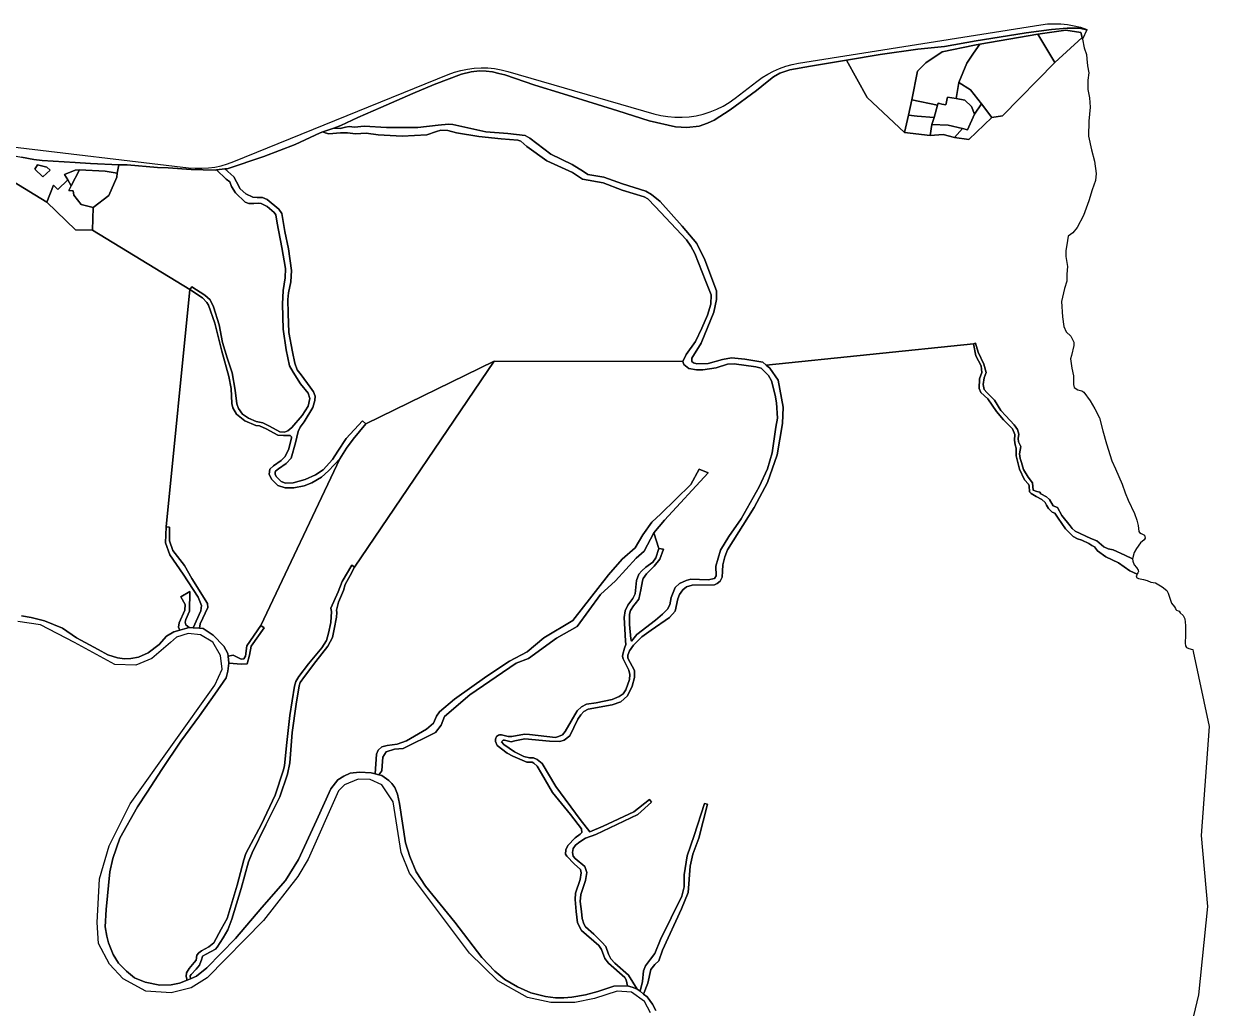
# Model space of a CAD drawing. Header units: inches. Extents: x 469449 to 472390, y 1000542 to 1004361.
# Drawn here: x 470264 to 471821, y 1003067 to 1004361 of the extents above; entities that cross this region are included whole.
import ezdxf

# ---------------------------------------------------------------- set-up
doc = ezdxf.new("R2010")
doc.units = ezdxf.units.IN
doc.header["$MEASUREMENT"] = 0
doc.layers.add('Gulele_10_07_New_Parcel', color=7, linetype='Continuous')

msp = doc.modelspace()

# ---------------------------------------------------------------- linework, layer by layer
at = {"layer": 'Gulele_10_07_New_Parcel'}
for points in [[(470238, 1004200.7), (470480.5, 1004172), (470489.1, 1004171.3), (470497.7, 1004171.2), (470506.4, 1004171.7), (470514.9, 1004172.9), (470523.4, 1004174.6), (470531.7, 1004177), (470539.8, 1004180), (470821.3, 1004294.4), (470829.7, 1004297.5), (470838.3, 1004299.9), (470847, 1004301.7), (470855.8, 1004302.8), (470864.7, 1004303.2), (470873.6, 1004303.1), (470882.5, 1004302.2), (470891.3, 1004300.7), (470899.9, 1004298.5), (471091.5, 1004243), (471100.7, 1004240.7), (471110, 1004239.2), (471119.3, 1004238.3), (471128.7, 1004238.3), (471138.1, 1004238.9), (471147.4, 1004240.3), (471156.6, 1004242.5), (471165.6, 1004245.3), (471174.3, 1004248.8), (471182.7, 1004253.1), (471190.8, 1004257.9), (471198.5, 1004263.4), (471227, 1004285.5), (471234, 1004290.5), (471241.3, 1004295), (471249, 1004299), (471256.9, 1004302.4), (471265, 1004305.3), (471273.3, 1004307.5), (471281.7, 1004309.2), (471600.1, 1004359.8), (471608.9, 1004360.9), (471617.6, 1004361.3), (471626.4, 1004361.1), (471635.2, 1004360.2), (471643.8, 1004358.7), (471652.4, 1004356.6), (471660.6, 1004353.8), (471660.4, 1004353.2), (471650.5, 1004355.6), (471634.9, 1004355.5), (471614.1, 1004353.7), (471580.7, 1004349.3), (471545.4, 1004343.6), (471515.3, 1004338.6), (471473.5, 1004331.2), (471438.6, 1004327.8), (471388.9, 1004320.9), (471344.6, 1004313.5), (471297.3, 1004305.4), (471270.4, 1004300.6), (471257.1, 1004296.2), (471249.1, 1004291.5), (471240.4, 1004284.7), (471226.6, 1004273.4), (471191.9, 1004248.1), (471171, 1004234.3), (471162, 1004230.6), (471151.1, 1004226.7), (471134.9, 1004225), (471120.3, 1004225.8), (471085.7, 1004233.8), (471044.4, 1004246.8), (471017.8, 1004254.9), (470972.6, 1004269.3), (470935.2, 1004280.6), (470895.8, 1004294), (470888.2, 1004295.9), (470879.7, 1004298.2), (470871.3, 1004299), (470862.5, 1004299.2), (470851.7, 1004297.9), (470838.9, 1004294.8), (470803.1, 1004281.4), (470775, 1004269.6), (470733.1, 1004251.2), (470702.8, 1004238.2), (470680.6, 1004227.3), (470671.1, 1004224.1), (470656.8, 1004219.2), (470653.3, 1004218), (470620.5, 1004202.6), (470579.1, 1004186.6), (470530.9, 1004170.7), (470528, 1004170.4), (470516.9, 1004169.2), (470515.3, 1004169), (470483.6, 1004169.6), (470453.4, 1004172), (470439.6, 1004172.4), (470399.5, 1004175.6), (470388.8, 1004176), (470351.5, 1004177.4), (470331.2, 1004178.8), (470288, 1004181.5), (470277.1, 1004182.8), (470260.7, 1004185.9)], [(470278.3, 1004170.3), (470289.1, 1004160.1), (470298.7, 1004168.7), (470294.1, 1004172.8), (470281.9, 1004175.9), (470278.3, 1004170.3)], [(470249.2, 1004154.4), (470294, 1004126.8), (470331.8, 1004090.5), (470354, 1004090.1), (470481.9, 1004011.9), (470450.9, 1003700.1), (470450, 1003679), (470455.8, 1003663.1), (470473.4, 1003637.9), (470493.1, 1003607.4), (470497.5, 1003596.7), (470496.5, 1003589.7), (470486.5, 1003567.3), (470481, 1003567.7), (470476.9, 1003571.3), (470475.7, 1003574.5), (470476.6, 1003578), (470481.4, 1003589.1), (470482, 1003615.2), (470470.2, 1003608.2), (470475.7, 1003597.8), (470475.6, 1003590.6), (470468.2, 1003573.6), (470467.3, 1003568.3), (470468.7, 1003564.1), (470460.8, 1003561.8), (470451.4, 1003556.2), (470441.6, 1003545.5), (470427.4, 1003534.5), (470414.4, 1003528.9), (470404.7, 1003526.8), (470396.3, 1003526.6), (470387.2, 1003527.7), (470374.1, 1003531.8), (470361.7, 1003538.9), (470333, 1003554.2), (470314.7, 1003566.6), (470291.1, 1003576.3), (470273.7, 1003580.9), (470260.7, 1003582.8)], [(471094.2, 1003064.2), (471089.9, 1003072.6), (471083.1, 1003082.2), (471078.3, 1003085.8), (471084, 1003100.4), (471087.7, 1003118), (471093.2, 1003124.6), (471098.4, 1003129.4), (471102.9, 1003143.8), (471128.1, 1003197.9), (471136.9, 1003219.5), (471139.6, 1003253.9), (471142.8, 1003269.9), (471150.6, 1003290.6), (471162.2, 1003335.3), (471158.4, 1003336.4), (471144.8, 1003294.4), (471135.4, 1003267.4), (471131.7, 1003242.4), (471131.7, 1003227), (471128.6, 1003214.6), (471100.3, 1003157.5), (471092.8, 1003139), (471087.3, 1003131.8), (471080.6, 1003123.1), (471078, 1003116.4), (471076.9, 1003102.3), (471073.5, 1003089.6), (471069.8, 1003092.4), (471058.5, 1003110.7), (471040.4, 1003126.5), (471035.3, 1003132.3), (471032.1, 1003138.4), (471028.4, 1003148.2), (471023.3, 1003154.1), (471012.9, 1003164.4), (471002, 1003174.3), (470999.8, 1003178.3), (470997.6, 1003185.1), (470996.5, 1003194.5), (470994.8, 1003207.5), (470995.8, 1003216.9), (471001.9, 1003235.2), (471003.5, 1003245.6), (471000.8, 1003253.5), (470988.3, 1003264.2), (470985.7, 1003267.2), (470984.7, 1003272.1), (470985.6, 1003277.4), (470988.9, 1003281.6), (470994.6, 1003285.9), (471002, 1003290.8), (471015.5, 1003295.5), (471070.6, 1003321.8), (471088.8, 1003338.2), (471085.9, 1003341.4), (471065.5, 1003325.2), (471024.9, 1003306.5), (471007.5, 1003299.3), (470994.9, 1003315.5), (470962.8, 1003358.6), (470944.8, 1003388.9), (470938.3, 1003394.4), (470933.5, 1003396.4), (470928.2, 1003396.4), (470921, 1003398.3), (470908.4, 1003404.1), (470894.4, 1003413.7), (470891.5, 1003417.5), (470893.6, 1003419.4), (470895.5, 1003419.4), (470898.9, 1003418.6), (470904.4, 1003417.4), (470909, 1003418.8), (470922.3, 1003421.3), (470954.4, 1003418.5), (470968, 1003417.9), (470973.8, 1003419.5), (470981.2, 1003425.3), (470991.8, 1003447.1), (470995.6, 1003453), (470999.9, 1003457.3), (471005.3, 1003460.5), (471037.1, 1003466.2), (471048.2, 1003469.9), (471057, 1003477.7), (471063.3, 1003490.4), (471066.3, 1003501.8), (471066.3, 1003511.1), (471057.6, 1003527.4), (471057.4, 1003531.2), (471059.8, 1003537), (471064.8, 1003544.6), (471075.9, 1003555.4), (471088.2, 1003564.1), (471112.2, 1003580.8), (471119.6, 1003589.3), (471123.1, 1003605.2), (471125.6, 1003610.9), (471129.7, 1003617), (471134.4, 1003621.2), (471142.1, 1003623.5), (471171.2, 1003623.9), (471175, 1003625.6), (471179, 1003628.5), (471181.5, 1003633.7), (471181.8, 1003641.9), (471182.5, 1003650.2), (471185.1, 1003660.6), (471188.4, 1003669.6), (471223.7, 1003725.6), (471240.8, 1003758.3), (471253.6, 1003794.7), (471260.8, 1003835.6), (471261.7, 1003857.3), (471254.9, 1003892.7), (471244.2, 1003908.4), (471239.4, 1003912.4), (471511.5, 1003940.5), (471514.7, 1003924.9), (471521.8, 1003911.7), (471522.4, 1003903), (471519.5, 1003894.7), (471519, 1003881.6), (471521.2, 1003876.7), (471530.5, 1003868.2), (471542.1, 1003851.8), (471550.9, 1003840.5), (471562.9, 1003829), (471565.9, 1003821.3), (471565.5, 1003813.7), (471566.3, 1003807.8), (471567.8, 1003803.5), (471567.8, 1003793.2), (471572.2, 1003775.7), (471578.7, 1003761.6), (471583.9, 1003756), (471585, 1003753.8), (471585.4, 1003746.1), (471587.3, 1003743.8), (471594.1, 1003739.7), (471601.5, 1003735.9), (471606, 1003732), (471607.7, 1003728.6), (471610.1, 1003724.2), (471615.2, 1003719.3), (471618.6, 1003717.8), (471622.7, 1003711.3), (471632.7, 1003697.4), (471642.4, 1003687.5), (471648.5, 1003684.3), (471654.2, 1003682.5), (471663.4, 1003677.9), (471667, 1003675.5), (471670.5, 1003673.6), (471674.6, 1003668.3), (471685.7, 1003660.4), (471702.2, 1003652.7), (471717.2, 1003642.1), (471726.5, 1003637.7), (471726.2, 1003637.1), (471725.6, 1003635.6), (471725.7, 1003634.1), (471726, 1003633.4), (471726.6, 1003632.8), (471728.4, 1003632.3), (471730.5, 1003631.8), (471734.9, 1003630.7), (471740, 1003629.6), (471744.6, 1003627.2), (471747.9, 1003626.8), (471751, 1003626.3), (471759.4, 1003621.1), (471765.9, 1003616.4), (471767.6, 1003612.6), (471771.6, 1003599.8), (471775.6, 1003594.7), (471776.9, 1003592.8), (471777.7, 1003591.4), (471778.3, 1003590.5), (471780.4, 1003589.7), (471781.7, 1003589.1), (471783.3, 1003586.8), (471787.1, 1003583.5), (471789.3, 1003579.1), (471790.2, 1003570.3), (471790, 1003557.4), (471789.8, 1003547.3), (471790, 1003543.6), (471791.6, 1003541.6), (471794.4, 1003539.9), (471799.2, 1003538.6), (471799.8, 1003538.6), (471800.3, 1003536), (471821.5, 1003437.5), (471810.6, 1003294.2), (471819.2, 1003200.9), (471807.2, 1003084.9), (471787.1, 1003000.3)], [(471087.1, 1003061), (471079.3, 1003076.3), (471062.2, 1003088.2), (471043.7, 1003089.6), (471013.9, 1003080.1), (470987.9, 1003074.6), (470956.4, 1003074.6), (470925.5, 1003081.2), (470886.6, 1003103.3), (470849.3, 1003139.8), (470770.8, 1003244.6), (470759.6, 1003272.1), (470749.3, 1003338.4), (470734.5, 1003361), (470718.9, 1003367.9), (470703, 1003368.5), (470685.4, 1003360.7), (470677.3, 1003353.2), (470637.6, 1003263.4), (470624, 1003240.3), (470578.9, 1003182.7), (470504.9, 1003107.3), (470483.9, 1003094.1), (470457.3, 1003087.4), (470424.4, 1003089.8), (470394.3, 1003105.7), (470376.7, 1003125), (470362.2, 1003152.2), (470360.2, 1003180), (470363.2, 1003237.4), (470376, 1003280.7), (470403.7, 1003336), (470514.9, 1003491.7), (470524.4, 1003512.8), (470522.4, 1003530.7), (470512.3, 1003548.6), (470496.1, 1003558.2), (470480, 1003560), (470464.7, 1003554.8), (470456.6, 1003547.9), (470432, 1003527.1), (470410.9, 1003518.1), (470383.5, 1003519), (470330.6, 1003547.9), (470285.9, 1003571.2), (470255.9, 1003575.5)], [(470260.7, 1003582.8), (470273.7, 1003580.9), (470291.1, 1003576.3), (470314.7, 1003566.6), (470333, 1003554.2), (470361.7, 1003538.9), (470374.1, 1003531.8), (470387.2, 1003527.7), (470396.3, 1003526.6), (470404.7, 1003526.8), (470414.4, 1003528.9), (470427.4, 1003534.5), (470441.6, 1003545.5), (470451.4, 1003556.2), (470460.8, 1003561.8), (470468.7, 1003564.1), (470481, 1003567.7), (470486.5, 1003567.3), (470494.9, 1003566.6), (470499.7, 1003566.3), (470512.8, 1003557.6), (470526.6, 1003543.3), (470531.9, 1003533.3), (470532.3, 1003530), (470533.1, 1003521), (470531.8, 1003510.5), (470529.6, 1003501.4), (470515.1, 1003480.1), (470494.9, 1003451.4), (470470.1, 1003418.2), (470445.3, 1003381), (470425.9, 1003351.4), (470413.3, 1003332.1), (470390, 1003290.6), (470381, 1003264.1), (470376.8, 1003246.5), (470372.2, 1003197), (470370.8, 1003174.4), (470373.1, 1003162.1), (470375, 1003153.3), (470381.1, 1003138), (470388.5, 1003126.5), (470398.9, 1003116), (470409.2, 1003107), (470423.2, 1003101.5), (470442.8, 1003097.7), (470457.3, 1003097.9), (470468.3, 1003100.3), (470478.4, 1003104.3), (470483.1, 1003106.1), (470490.8, 1003109.2), (470504.5, 1003120.5), (470541.9, 1003159.1), (470576.6, 1003199.5), (470607.9, 1003235.3), (470624.9, 1003262.6), (470648.6, 1003313.9), (470667.2, 1003355.5), (470676.4, 1003367.4), (470684.3, 1003372.4), (470692.8, 1003376.3), (470705, 1003377.4), (470720.2, 1003376.8), (470725.5, 1003375.4), (470730.2, 1003374.2), (470734.5, 1003373.2), (470743.5, 1003366.4), (470747.5, 1003362.8), (470751.2, 1003357.5), (470754.8, 1003348.8), (470757.5, 1003336.4), (470765.6, 1003284.7), (470771.1, 1003266.5), (470779.5, 1003246.6), (470791.5, 1003227.8), (470830, 1003180.3), (470865.9, 1003134), (470882.9, 1003116.1), (470896, 1003105), (470912.4, 1003095.3), (470930.2, 1003087.4), (470949.5, 1003082.6), (470962.3, 1003081.1), (470973.4, 1003080.8), (470984.1, 1003081.9), (471001.7, 1003084.7), (471018.2, 1003089.3), (471039.3, 1003096.4), (471057.1, 1003096.7), (471064.4, 1003094.7), (471069.8, 1003092.4), (471073.5, 1003089.6), (471078.3, 1003085.8), (471083.1, 1003082.2), (471089.9, 1003072.6), (471094.2, 1003064.2)]]:
    msp.add_lwpolyline(points, dxfattribs=at)
for points in [[(471660.4, 1004353.2), (471655, 1004341), (471654.5, 1004343), (471652.9, 1004349.9), (471633.2, 1004352.8), (471596.4, 1004347.6), (471520.1, 1004334.2), (471512.9, 1004332.9), (471470.3, 1004324.3), (471449.2, 1004309.8), (471438.3, 1004299), (471430.8, 1004261.1), (471426.1, 1004241), (471420.8, 1004218.3), (471371.8, 1004264.1), (471344.6, 1004313.5), (471388.9, 1004320.9), (471438.6, 1004327.8), (471473.5, 1004331.2), (471515.3, 1004338.6), (471545.4, 1004343.6), (471580.7, 1004349.3), (471614.1, 1004353.7), (471634.9, 1004355.5), (471650.5, 1004355.6)], [(471618.5, 1004310.5), (471549.7, 1004240.2), (471535.7, 1004238.1), (471522, 1004256.1), (471507.6, 1004274.5), (471492.5, 1004284.2), (471503.1, 1004309.6), (471511.5, 1004322.7), (471520.1, 1004334.2), (471596.4, 1004347.6)], [(471654.5, 1004343), (471618.5, 1004310.5), (471596.4, 1004347.6), (471633.2, 1004352.8), (471652.9, 1004349.9)], [(471655, 1004341), (471657.1, 1004329.5), (471660.3, 1004320.9), (471660.6, 1004315.1), (471661.3, 1004305.7), (471663.1, 1004296.8), (471661.9, 1004287.2), (471661.8, 1004275), (471663.9, 1004263.8), (471664.8, 1004251.8), (471663.3, 1004233), (471662.8, 1004213.3), (471666.5, 1004195.6), (471670.8, 1004180.8), (471672.7, 1004164.5), (471671.8, 1004155.3), (471667.4, 1004143.1), (471663.1, 1004128.3), (471656.2, 1004109.4), (471647.9, 1004093.5), (471642.2, 1004086.5), (471636.2, 1004082), (471635.1, 1004076.3), (471632.9, 1004062.7), (471633.2, 1004055.1), (471635.1, 1004042.1), (471634.3, 1004031.9), (471634.2, 1004023), (471631.2, 1004013.2), (471627.4, 1003996.3), (471628.6, 1003976.2), (471630.2, 1003963.3), (471633.4, 1003956.1), (471639.4, 1003950.5), (471643.3, 1003942.7), (471643.7, 1003938.2), (471640.4, 1003925.3), (471639.2, 1003920.6), (471640.9, 1003908.6), (471642.9, 1003898.3), (471643, 1003887.1), (471644, 1003883.2), (471648.9, 1003880.2), (471654, 1003878.7), (471656.6, 1003876.9), (471664.8, 1003865.5), (471671.2, 1003855.3), (471677.1, 1003843.2), (471681.4, 1003826.2), (471686.2, 1003809.1), (471693.5, 1003786.6), (471698.4, 1003776.2), (471706.9, 1003756), (471711, 1003744.5), (471714.7, 1003734.9), (471723, 1003717.7), (471726.4, 1003708.9), (471728, 1003701.6), (471729, 1003694), (471729.9, 1003692.7), (471732.1, 1003691.3), (471736.3, 1003689.1), (471737.1, 1003685), (471735.8, 1003683), (471731, 1003678.9), (471725.8, 1003671.7), (471722.7, 1003666.1), (471720.5, 1003658.1), (471710.5, 1003662.8), (471695, 1003669.6), (471688.7, 1003671.2), (471682.7, 1003673.9), (471673.6, 1003681.5), (471665.8, 1003684.6), (471645.2, 1003694.5), (471641.5, 1003697.6), (471638.8, 1003701.4), (471627.6, 1003714.7), (471621.9, 1003725.2), (471616.3, 1003727.6), (471611.7, 1003735.9), (471607.7, 1003739.5), (471600.2, 1003743.5), (471598.9, 1003745.4), (471594.7, 1003746.3), (471589.9, 1003748.4), (471589.2, 1003758), (471583.3, 1003765.4), (471577.3, 1003775.3), (471574.9, 1003784.5), (471573, 1003789.9), (471572.1, 1003795.9), (471573.8, 1003805.8), (471571, 1003811.8), (471570.4, 1003816), (471571.1, 1003821.8), (471569.5, 1003827.8), (471565.2, 1003834), (471554.1, 1003845.7), (471547.6, 1003852.9), (471539.4, 1003866.4), (471529.4, 1003876.6), (471525.5, 1003880.5), (471524.2, 1003887), (471525.8, 1003896), (471528.4, 1003902.9), (471525.2, 1003913.6), (471517.7, 1003929.6), (471514.2, 1003941.5), (471511.5, 1003940.5), (471239.4, 1003912.4), (471234.7, 1003916.4), (471211.2, 1003920.3), (471193.7, 1003922.1), (471181.9, 1003920.1), (471163.2, 1003914.6), (471148.3, 1003914.3), (471143.7, 1003915.4), (471141.5, 1003917.3), (471141.6, 1003921.5), (471153.8, 1003941.2), (471170.7, 1003982.3), (471173.8, 1003998.7), (471173.9, 1004010.1), (471158.5, 1004050.9), (471148, 1004072.4), (471128.7, 1004095.3), (471099.9, 1004127.4), (471088.6, 1004137), (471081.1, 1004141.1), (471050.4, 1004150.9), (471026, 1004159.8), (471004.9, 1004163.3), (470999.4, 1004167.2), (470984.5, 1004176.1), (470956.3, 1004189.6), (470928.9, 1004210.7), (470922.8, 1004214.5), (470899.8, 1004217), (470871, 1004219.1), (470827.6, 1004228.7), (470821.8, 1004229.3), (470808.1, 1004227.8), (470781.6, 1004225), (470740.3, 1004224.9), (470711.2, 1004226.8), (470698.6, 1004225.4), (470691.2, 1004226), (470686.7, 1004225.5), (470679.5, 1004223.7), (470671.1, 1004224.1), (470680.6, 1004227.3), (470702.8, 1004238.2), (470733.1, 1004251.2), (470775, 1004269.6), (470803.1, 1004281.4), (470838.9, 1004294.8), (470851.7, 1004297.9), (470862.5, 1004299.2), (470871.3, 1004299), (470879.7, 1004298.2), (470888.2, 1004295.9), (470895.8, 1004294), (470935.2, 1004280.6), (470972.6, 1004269.3), (471017.8, 1004254.9), (471044.4, 1004246.8), (471085.7, 1004233.8), (471120.3, 1004225.8), (471134.9, 1004225), (471151.1, 1004226.7), (471162, 1004230.6), (471171, 1004234.3), (471191.9, 1004248.1), (471226.6, 1004273.4), (471240.4, 1004284.7), (471249.1, 1004291.5), (471257.1, 1004296.2), (471270.4, 1004300.6), (471297.3, 1004305.4), (471344.6, 1004313.5), (471371.8, 1004264.1), (471420.8, 1004218.3), (471454.8, 1004214.4), (471471.7, 1004215.8), (471486.7, 1004211.8), (471505.5, 1004209.2), (471535.7, 1004238.1), (471549.7, 1004240.2), (471618.5, 1004310.5), (471654.5, 1004343)], [(471492.5, 1004284.2), (471488.8, 1004262.8), (471477.4, 1004264.7), (471475.2, 1004254.6), (471470.2, 1004255.7), (471466.8, 1004256.4), (471465.3, 1004256.8), (471464.5, 1004254), (471430.8, 1004261.1), (471438.3, 1004299), (471449.2, 1004309.8), (471470.3, 1004324.3), (471512.9, 1004332.9), (471520.1, 1004334.2), (471511.5, 1004322.7), (471503.1, 1004309.6)], [(471522, 1004256.1), (471513, 1004242.2), (471509, 1004252.3), (471500.2, 1004261), (471488.8, 1004262.8), (471492.5, 1004284.2), (471507.6, 1004274.5)], [(471426.1, 1004241), (471430.8, 1004261.1), (471464.5, 1004254), (471459.8, 1004237.8), (471437.8, 1004239.9)], [(471500.2, 1004261), (471509, 1004252.3), (471513, 1004242.2), (471503.6, 1004221.8), (471497.1, 1004223.4), (471478.3, 1004228), (471457.1, 1004228.6), (471459.8, 1004237.8), (471464.5, 1004254), (471465.3, 1004256.8), (471466.8, 1004256.4), (471470.2, 1004255.7), (471475.2, 1004254.6), (471477.4, 1004264.7), (471488.8, 1004262.8)], [(471535.7, 1004238.1), (471505.5, 1004209.2), (471486.7, 1004211.8), (471497.1, 1004223.4), (471503.6, 1004221.8), (471513, 1004242.2), (471522, 1004256.1)], [(471420.8, 1004218.3), (471426.1, 1004241), (471437.8, 1004239.9), (471459.8, 1004237.8), (471457.1, 1004228.6), (471454.8, 1004214.4)], [(471239.4, 1003912.4), (471244.2, 1003908.4), (471254.9, 1003892.7), (471261.7, 1003857.3), (471260.8, 1003835.6), (471253.6, 1003794.7), (471240.8, 1003758.3), (471223.7, 1003725.6), (471188.4, 1003669.6), (471185.1, 1003660.6), (471182.5, 1003650.2), (471181.8, 1003641.9), (471181.5, 1003633.7), (471179, 1003628.5), (471175, 1003625.6), (471171.2, 1003623.9), (471142.1, 1003623.5), (471134.4, 1003621.2), (471129.7, 1003617), (471125.6, 1003610.9), (471123.1, 1003605.2), (471119.6, 1003589.3), (471112.2, 1003580.8), (471088.2, 1003564.1), (471075.9, 1003555.4), (471064.8, 1003544.6), (471059.8, 1003537), (471057.4, 1003531.2), (471057.6, 1003527.4), (471066.3, 1003511.1), (471066.3, 1003501.8), (471063.3, 1003490.4), (471057, 1003477.7), (471048.2, 1003469.9), (471037.1, 1003466.2), (471005.3, 1003460.5), (470999.9, 1003457.3), (470995.6, 1003453), (470991.8, 1003447.1), (470981.2, 1003425.3), (470973.8, 1003419.5), (470968, 1003417.9), (470954.4, 1003418.5), (470922.3, 1003421.3), (470909, 1003418.8), (470904.4, 1003417.4), (470898.9, 1003418.6), (470895.5, 1003419.4), (470893.6, 1003419.4), (470891.5, 1003417.5), (470894.4, 1003413.7), (470908.4, 1003404.1), (470921, 1003398.3), (470928.2, 1003396.4), (470933.5, 1003396.4), (470938.3, 1003394.4), (470944.8, 1003388.9), (470962.8, 1003358.6), (470994.9, 1003315.5), (471007.5, 1003299.3), (471024.9, 1003306.5), (471065.5, 1003325.2), (471085.9, 1003341.4), (471088.8, 1003338.2), (471070.6, 1003321.8), (471015.5, 1003295.5), (471002, 1003290.8), (470994.6, 1003285.9), (470988.9, 1003281.6), (470985.6, 1003277.4), (470984.7, 1003272.1), (470985.7, 1003267.2), (470988.3, 1003264.2), (471000.8, 1003253.5), (471003.5, 1003245.6), (471001.9, 1003235.2), (470995.8, 1003216.9), (470994.8, 1003207.5), (470996.5, 1003194.5), (470997.6, 1003185.1), (470999.8, 1003178.3), (471002, 1003174.3), (471012.9, 1003164.4), (471023.3, 1003154.1), (471028.4, 1003148.2), (471032.1, 1003138.4), (471035.3, 1003132.3), (471040.4, 1003126.5), (471058.5, 1003110.7), (471069.8, 1003092.4), (471064.4, 1003094.7), (471057.1, 1003096.7), (471055.5, 1003104.4), (471053.5, 1003107.8), (471032.1, 1003126.3), (471027.2, 1003132.7), (471022.9, 1003144.6), (471019.5, 1003149.5), (470996.5, 1003169.5), (470991.3, 1003179.6), (470989.6, 1003194.4), (470988.2, 1003210.1), (470988.9, 1003218.6), (470994.8, 1003236.3), (470996.2, 1003245.2), (470995.4, 1003249.4), (470987.2, 1003257.2), (470977.3, 1003267.3), (470975.8, 1003269.7), (470976.1, 1003275.5), (470978.7, 1003281.2), (470988.4, 1003291.4), (470994.8, 1003295.9), (470996.9, 1003298.4), (470996.6, 1003302.9), (470982, 1003321.9), (470958.7, 1003350.7), (470944, 1003375.7), (470938.2, 1003385.6), (470934.1, 1003389.3), (470931.6, 1003390.7), (470924.7, 1003390.8), (470906.5, 1003398.4), (470898.9, 1003402.6), (470886, 1003412.8), (470883.5, 1003417.7), (470883.5, 1003420.9), (470885, 1003424.2), (470887.4, 1003426), (470888.8, 1003426.5), (470891.6, 1003426.4), (470900.3, 1003424.2), (470905, 1003424.2), (470921.9, 1003427.3), (470928.2, 1003426.9), (470962.3, 1003423.2), (470966.6, 1003424.2), (470971.8, 1003426.7), (470975, 1003430.8), (470991, 1003458.1), (470996.5, 1003463.2), (471003, 1003466.9), (471016, 1003468.8), (471036.9, 1003473.1), (471046.3, 1003476.9), (471051.2, 1003480.5), (471055, 1003485.6), (471059.8, 1003499.3), (471060.3, 1003506.1), (471058.9, 1003511.4), (471051.5, 1003526.6), (471050.5, 1003529.6), (471050.9, 1003532.5), (471053.3, 1003540.3), (471054.8, 1003545.3), (471054.6, 1003550.2), (471053.5, 1003565.7), (471052.9, 1003580.7), (471053.8, 1003589.6), (471057.5, 1003596.9), (471064, 1003605.7), (471067, 1003612.1), (471069, 1003629.5), (471072, 1003637.7), (471075.7, 1003642.1), (471081.2, 1003646.8), (471090.2, 1003653.6), (471094.4, 1003659.3), (471098.3, 1003671.7), (471104.2, 1003670.7), (471099.7, 1003657.7), (471092.3, 1003648.1), (471081.9, 1003638.3), (471077.7, 1003632.3), (471076.8, 1003629.1), (471074.7, 1003617.3), (471072, 1003605.1), (471067, 1003599), (471065.1, 1003596.2), (471060.8, 1003589.9), (471059.5, 1003585), (471059.7, 1003571.8), (471061.6, 1003553), (471062.2, 1003549.9), (471069.4, 1003558.7), (471093.9, 1003577.5), (471103.2, 1003585.1), (471109.6, 1003591.8), (471112.9, 1003597.4), (471114.6, 1003607.1), (471119.5, 1003620.3), (471125.3, 1003625.3), (471134, 1003629.5), (471140.5, 1003631.1), (471163.2, 1003630.4), (471171.2, 1003632.2), (471173.5, 1003635.6), (471173.1, 1003648.4), (471179.2, 1003669.4), (471190.4, 1003687.3), (471206.4, 1003710.6), (471229.9, 1003752.7), (471241, 1003776.3), (471247, 1003797.3), (471252, 1003831), (471254.2, 1003842.9), (471253, 1003862.8), (471251.2, 1003873.1), (471246.3, 1003891.7), (471242.3, 1003898.8), (471232.9, 1003908.7), (471225.5, 1003910.5), (471197.3, 1003914.4), (471188.6, 1003913.6), (471173.5, 1003909.1), (471156, 1003906.2), (471147.6, 1003906.2), (471137.5, 1003908), (471131.3, 1003913.5), (471129.6, 1003917.4), (471134.3, 1003926.7), (471146.2, 1003943.7), (471154.7, 1003961.2), (471162, 1003978), (471166.5, 1003992.6), (471166.8, 1004005.1), (471160.1, 1004022.3), (471145.6, 1004059.3), (471140.3, 1004069), (471134.5, 1004077.2), (471121.2, 1004091.5), (471093.6, 1004121.1), (471083.8, 1004130.9), (471078.8, 1004133.6), (471050, 1004142.4), (471024.9, 1004152), (470998, 1004157.1), (470985, 1004165.5), (470951.1, 1004181.2), (470924.9, 1004199.8), (470916.8, 1004206.9), (470913.1, 1004208.3), (470890.9, 1004210), (470861.8, 1004213.2), (470832.6, 1004217.7), (470821.1, 1004220.7), (470811.7, 1004221.2), (470806, 1004219.5), (470793.6, 1004215.1), (470761, 1004213.4), (470729.6, 1004215.1), (470713.9, 1004217.3), (470699.6, 1004216.7), (470689.4, 1004217.7), (470680.2, 1004217.8), (470664.6, 1004216.6), (470659.9, 1004217.7), (470656.8, 1004219.2), (470671.1, 1004224.1), (470679.5, 1004223.7), (470686.7, 1004225.5), (470691.2, 1004226), (470698.6, 1004225.4), (470711.2, 1004226.8), (470740.3, 1004224.9), (470781.6, 1004225), (470808.1, 1004227.8), (470821.8, 1004229.3), (470827.6, 1004228.7), (470871, 1004219.1), (470899.8, 1004217), (470922.8, 1004214.5), (470928.9, 1004210.7), (470956.3, 1004189.6), (470984.5, 1004176.1), (470999.4, 1004167.2), (471004.9, 1004163.3), (471026, 1004159.8), (471050.4, 1004150.9), (471081.1, 1004141.1), (471088.6, 1004137), (471099.9, 1004127.4), (471128.7, 1004095.3), (471148, 1004072.4), (471158.5, 1004050.9), (471173.9, 1004010.1), (471173.8, 1003998.7), (471170.7, 1003982.3), (471153.8, 1003941.2), (471141.6, 1003921.5), (471141.5, 1003917.3), (471143.7, 1003915.4), (471148.3, 1003914.3), (471163.2, 1003914.6), (471181.9, 1003920.1), (471193.7, 1003922.1), (471211.2, 1003920.3), (471234.7, 1003916.4)], [(471454.8, 1004214.4), (471457.1, 1004228.6), (471478.3, 1004228), (471497.1, 1004223.4), (471486.7, 1004211.8), (471471.7, 1004215.8)], [(471129.6, 1003917.4), (470882.1, 1003917.7), (470713.3, 1003835.5), (470709, 1003839.1), (470687.5, 1003815.9), (470676.7, 1003799.5), (470669.5, 1003788.7), (470657.1, 1003775.1), (470647, 1003768.4), (470633.4, 1003762), (470617.8, 1003757.7), (470607.6, 1003757.5), (470602.1, 1003759.5), (470595.9, 1003765.8), (470594.2, 1003768.9), (470594.2, 1003771.7), (470594.8, 1003773.3), (470598.4, 1003776.4), (470608.8, 1003783.2), (470615.1, 1003790.4), (470620.8, 1003810.5), (470624.2, 1003825.4), (470626.8, 1003831.1), (470632.4, 1003838), (470643.7, 1003856.7), (470646.1, 1003866), (470646.6, 1003871.8), (470644.4, 1003877.4), (470640.1, 1003883.5), (470628.5, 1003899.6), (470623, 1003906.3), (470619.9, 1003914.9), (470617.1, 1003930.2), (470612.3, 1003955.2), (470611.3, 1003980.5), (470610.9, 1003999), (470611.5, 1004007.5), (470614.9, 1004022.1), (470615.6, 1004036.9), (470611.5, 1004065.5), (470606.7, 1004088.1), (470603, 1004112), (470599, 1004117.7), (470583.6, 1004130.1), (470577.4, 1004132.8), (470570.7, 1004132.8), (470565, 1004133.3), (470555.6, 1004137.8), (470548.1, 1004144.1), (470543.4, 1004153.4), (470539.8, 1004160.1), (470528, 1004170.4), (470530.9, 1004170.7), (470579.1, 1004186.6), (470620.5, 1004202.6), (470653.3, 1004218), (470656.8, 1004219.2), (470659.9, 1004217.7), (470664.6, 1004216.6), (470680.2, 1004217.8), (470689.4, 1004217.7), (470699.6, 1004216.7), (470713.9, 1004217.3), (470729.6, 1004215.1), (470761, 1004213.4), (470793.6, 1004215.1), (470806, 1004219.5), (470811.7, 1004221.2), (470821.1, 1004220.7), (470832.6, 1004217.7), (470861.8, 1004213.2), (470890.9, 1004210), (470913.1, 1004208.3), (470916.8, 1004206.9), (470924.9, 1004199.8), (470951.1, 1004181.2), (470985, 1004165.5), (470998, 1004157.1), (471024.9, 1004152), (471050, 1004142.4), (471078.8, 1004133.6), (471083.8, 1004130.9), (471093.6, 1004121.1), (471121.2, 1004091.5), (471134.5, 1004077.2), (471140.3, 1004069), (471145.6, 1004059.3), (471160.1, 1004022.3), (471166.8, 1004005.1), (471166.5, 1003992.6), (471162, 1003978), (471154.7, 1003961.2), (471146.2, 1003943.7), (471134.3, 1003926.7)], [(470388.8, 1004176), (470386.7, 1004164.8), (470370.7, 1004167.3), (470337.1, 1004169.3), (470331.3, 1004168.6), (470317.5, 1004163.1), (470321.6, 1004155.9), (470308.5, 1004143.3), (470303, 1004148.9), (470294, 1004126.8), (470249.2, 1004154.4), (470249.2, 1004178.6), (470242.7, 1004178.9), (470212.5, 1004181.3), (470212.8, 1004192.8), (470217.9, 1004193.1), (470228, 1004192.1), (470235, 1004190.5), (470260.7, 1004185.9), (470277.1, 1004182.8), (470288, 1004181.5), (470331.2, 1004178.8), (470351.5, 1004177.4)], [(470278.3, 1004170.3), (470281.9, 1004175.9), (470294.1, 1004172.8), (470298.7, 1004168.7), (470289.1, 1004160.1)], [(470483.6, 1004169.6), (470515.3, 1004169), (470516.9, 1004169.2), (470529.8, 1004157), (470534.6, 1004153.4), (470536.6, 1004147.1), (470542.2, 1004138.8), (470554.9, 1004126.7), (470559.7, 1004124.9), (470566, 1004125), (470572.6, 1004125.3), (470575.9, 1004125.1), (470583.6, 1004120.9), (470592.7, 1004113.3), (470595.1, 1004110.2), (470597, 1004099.3), (470603.1, 1004067.1), (470607.9, 1004039.5), (470607.3, 1004027.3), (470604.6, 1004010.7), (470603.6, 1003992.6), (470604.7, 1003959.6), (470608.8, 1003932.6), (470613.2, 1003911.6), (470617.6, 1003903.3), (470627.6, 1003887.9), (470637.7, 1003875.7), (470639.9, 1003868.8), (470637.4, 1003858.5), (470629.8, 1003846.2), (470616.2, 1003830.4), (470610.9, 1003826), (470606.3, 1003824.6), (470600.2, 1003824.9), (470586.7, 1003832.4), (470578, 1003836.5), (470569.3, 1003838.4), (470559.2, 1003842.7), (470551.2, 1003847.9), (470546.1, 1003855.5), (470543.6, 1003861.5), (470541.4, 1003879.7), (470537.5, 1003902.2), (470531, 1003922), (470525.1, 1003942.3), (470520.5, 1003965.4), (470513.3, 1003989.1), (470508.7, 1003998.2), (470501.8, 1004004.7), (470484.8, 1004015.5), (470481.9, 1004011.9), (470354, 1004090.1), (470355, 1004119.7), (470375.8, 1004135.7), (470386.3, 1004159.8), (470386.7, 1004164.8), (470388.8, 1004176), (470399.5, 1004175.6), (470439.6, 1004172.4), (470453.4, 1004172)], [(470317.5, 1004163.1), (470331.3, 1004168.6), (470337.1, 1004169.3), (470326.1, 1004148), (470321.6, 1004155.9)], [(470323, 1004142), (470326.1, 1004148), (470337.1, 1004169.3), (470370.7, 1004167.3), (470386.7, 1004164.8), (470386.3, 1004159.8), (470375.8, 1004135.7), (470355, 1004119.7), (470339.2, 1004123.6), (470329.6, 1004136.1), (470328.6, 1004141.8)], [(470713.3, 1003835.5), (470696.5, 1003815.4), (470687.8, 1003803.5), (470678.9, 1003789.5), (470664.2, 1003773.6), (470654.9, 1003765.1), (470642.4, 1003757.9), (470632.4, 1003753.9), (470618.5, 1003751.2), (470607.5, 1003751.4), (470597.8, 1003754.5), (470589.3, 1003762.8), (470586.3, 1003769.3), (470587, 1003776), (470591.8, 1003780.2), (470602.2, 1003787.1), (470607.5, 1003792.5), (470611.9, 1003802.5), (470615.5, 1003816.9), (470615.4, 1003818.4), (470613.9, 1003820), (470604.9, 1003819.9), (470597.8, 1003820.5), (470582.4, 1003828.8), (470573.5, 1003832.8), (470568.6, 1003833.2), (470554.2, 1003839.5), (470543.5, 1003848.1), (470538.4, 1003856.5), (470537.3, 1003862.3), (470536.3, 1003881.9), (470533.3, 1003897.5), (470523.9, 1003930.9), (470514.7, 1003967.8), (470506.7, 1003991.2), (470504.4, 1003994.9), (470498.8, 1004000.9), (470481.9, 1004011.9), (470484.8, 1004015.5), (470501.8, 1004004.7), (470508.7, 1003998.2), (470513.3, 1003989.1), (470520.5, 1003965.4), (470525.1, 1003942.3), (470531, 1003922), (470537.5, 1003902.2), (470541.4, 1003879.7), (470543.6, 1003861.5), (470546.1, 1003855.5), (470551.2, 1003847.9), (470559.2, 1003842.7), (470569.3, 1003838.4), (470578, 1003836.5), (470586.7, 1003832.4), (470600.2, 1003824.9), (470606.3, 1003824.6), (470610.9, 1003826), (470616.2, 1003830.4), (470629.8, 1003846.2), (470637.4, 1003858.5), (470639.9, 1003868.8), (470637.7, 1003875.7), (470627.6, 1003887.9), (470617.6, 1003903.3), (470613.2, 1003911.6), (470608.8, 1003932.6), (470604.7, 1003959.6), (470603.6, 1003992.6), (470604.6, 1004010.7), (470607.3, 1004027.3), (470607.9, 1004039.5), (470603.1, 1004067.1), (470597, 1004099.3), (470595.1, 1004110.2), (470592.7, 1004113.3), (470583.6, 1004120.9), (470575.9, 1004125.1), (470572.6, 1004125.3), (470566, 1004125), (470559.7, 1004124.9), (470554.9, 1004126.7), (470542.2, 1004138.8), (470536.6, 1004147.1), (470534.6, 1004153.4), (470529.8, 1004157), (470516.9, 1004169.2), (470528, 1004170.4), (470539.8, 1004160.1), (470543.4, 1004153.4), (470548.1, 1004144.1), (470555.6, 1004137.8), (470565, 1004133.3), (470570.7, 1004132.8), (470577.4, 1004132.8), (470583.6, 1004130.1), (470599, 1004117.7), (470603, 1004112), (470606.7, 1004088.1), (470611.5, 1004065.5), (470615.6, 1004036.9), (470614.9, 1004022.1), (470611.5, 1004007.5), (470610.9, 1003999), (470611.3, 1003980.5), (470612.3, 1003955.2), (470617.1, 1003930.2), (470619.9, 1003914.9), (470623, 1003906.3), (470628.5, 1003899.6), (470640.1, 1003883.5), (470644.4, 1003877.4), (470646.6, 1003871.8), (470646.1, 1003866), (470643.7, 1003856.7), (470632.4, 1003838), (470626.8, 1003831.1), (470624.2, 1003825.4), (470620.8, 1003810.5), (470615.1, 1003790.4), (470608.8, 1003783.2), (470598.4, 1003776.4), (470594.8, 1003773.3), (470594.2, 1003771.7), (470594.2, 1003768.9), (470595.9, 1003765.8), (470602.1, 1003759.5), (470607.6, 1003757.5), (470617.8, 1003757.7), (470633.4, 1003762), (470647, 1003768.4), (470657.1, 1003775.1), (470669.5, 1003788.7), (470676.7, 1003799.5), (470687.5, 1003815.9), (470709, 1003839.1)], [(470326.1, 1004148), (470323, 1004142), (470328.6, 1004141.8), (470329.6, 1004136.1), (470339.2, 1004123.6), (470355, 1004119.7), (470354, 1004090.1), (470331.8, 1004090.5), (470294, 1004126.8), (470303, 1004148.9), (470308.5, 1004143.3), (470321.6, 1004155.9)], [(470450.9, 1003700.1), (470481.9, 1004011.9), (470498.8, 1004000.9), (470504.4, 1003994.9), (470506.7, 1003991.2), (470514.7, 1003967.8), (470523.9, 1003930.9), (470533.3, 1003897.5), (470536.3, 1003881.9), (470537.3, 1003862.3), (470538.4, 1003856.5), (470543.5, 1003848.1), (470554.2, 1003839.5), (470568.6, 1003833.2), (470573.5, 1003832.8), (470582.4, 1003828.8), (470597.8, 1003820.5), (470604.9, 1003819.9), (470613.9, 1003820), (470615.4, 1003818.4), (470615.5, 1003816.9), (470611.9, 1003802.5), (470607.5, 1003792.5), (470602.2, 1003787.1), (470591.8, 1003780.2), (470587, 1003776), (470586.3, 1003769.3), (470589.3, 1003762.8), (470597.8, 1003754.5), (470607.5, 1003751.4), (470618.5, 1003751.2), (470632.4, 1003753.9), (470642.4, 1003757.9), (470654.9, 1003765.1), (470664.2, 1003773.6), (470678.9, 1003789.5), (470575.2, 1003570.2), (470557.1, 1003543.8), (470555.2, 1003530.1), (470553.1, 1003526.5), (470549.7, 1003526.2), (470546.2, 1003527.9), (470539, 1003531.4), (470532.3, 1003530), (470531.9, 1003533.3), (470526.6, 1003543.3), (470512.8, 1003557.6), (470499.7, 1003566.3), (470494.9, 1003566.6), (470495.4, 1003572.7), (470505.7, 1003593.8), (470505.4, 1003599.3), (470484.8, 1003632.3), (470474.9, 1003649.2), (470459.9, 1003668.8), (470455.4, 1003681.8), (470455.4, 1003699.4)], [(471720.5, 1003658.1), (471720.8, 1003655), (471722.6, 1003650), (471725.9, 1003646.5), (471728.2, 1003643.1), (471728.4, 1003641.5), (471728.2, 1003640.3), (471727.6, 1003639.5), (471726.9, 1003638.4), (471726.5, 1003637.7), (471717.2, 1003642.1), (471702.2, 1003652.7), (471685.7, 1003660.4), (471674.6, 1003668.3), (471670.5, 1003673.6), (471667, 1003675.5), (471663.4, 1003677.9), (471654.2, 1003682.5), (471648.5, 1003684.3), (471642.4, 1003687.5), (471632.7, 1003697.4), (471622.7, 1003711.3), (471618.6, 1003717.8), (471615.2, 1003719.3), (471610.1, 1003724.2), (471607.7, 1003728.6), (471606, 1003732), (471601.5, 1003735.9), (471594.1, 1003739.7), (471587.3, 1003743.8), (471585.4, 1003746.1), (471585, 1003753.8), (471583.9, 1003756), (471578.7, 1003761.6), (471572.2, 1003775.7), (471567.8, 1003793.2), (471567.8, 1003803.5), (471566.3, 1003807.8), (471565.5, 1003813.7), (471565.9, 1003821.3), (471562.9, 1003829), (471550.9, 1003840.5), (471542.1, 1003851.8), (471530.5, 1003868.2), (471521.2, 1003876.7), (471519, 1003881.6), (471519.5, 1003894.7), (471522.4, 1003903), (471521.8, 1003911.7), (471514.7, 1003924.9), (471511.5, 1003940.5), (471514.2, 1003941.5), (471517.7, 1003929.6), (471525.2, 1003913.6), (471528.4, 1003902.9), (471525.8, 1003896), (471524.2, 1003887), (471525.5, 1003880.5), (471529.4, 1003876.6), (471539.4, 1003866.4), (471547.6, 1003852.9), (471554.1, 1003845.7), (471565.2, 1003834), (471569.5, 1003827.8), (471571.1, 1003821.8), (471570.4, 1003816), (471571, 1003811.8), (471573.8, 1003805.8), (471572.1, 1003795.9), (471573, 1003789.9), (471574.9, 1003784.5), (471577.3, 1003775.3), (471583.3, 1003765.4), (471589.2, 1003758), (471589.9, 1003748.4), (471594.7, 1003746.3), (471598.9, 1003745.4), (471600.2, 1003743.5), (471607.7, 1003739.5), (471611.7, 1003735.9), (471616.3, 1003727.6), (471621.9, 1003725.2), (471627.6, 1003714.7), (471638.8, 1003701.4), (471641.5, 1003697.6), (471645.2, 1003694.5), (471665.8, 1003684.6), (471673.6, 1003681.5), (471682.7, 1003673.9), (471688.7, 1003671.2), (471695, 1003669.6), (471710.5, 1003662.8)], [(470698.5, 1003647.2), (470694.8, 1003649.6), (470682, 1003628.3), (470676.9, 1003614.7), (470667.5, 1003592.9), (470668.1, 1003588.6), (470667.2, 1003574.4), (470664.4, 1003560.3), (470661.6, 1003550.6), (470655.3, 1003540.8), (470637.9, 1003519.8), (470625.4, 1003503.2), (470621.3, 1003496.5), (470619.6, 1003490.6), (470613.5, 1003451.9), (470609.2, 1003412.6), (470606.3, 1003385.7), (470604.7, 1003379.4), (470594, 1003347.3), (470576.1, 1003309.3), (470555.8, 1003270.8), (470552.9, 1003262.5), (470544.2, 1003229.1), (470531, 1003185), (470523.4, 1003171.1), (470513.7, 1003153.2), (470507, 1003147.9), (470497.4, 1003142.5), (470493.8, 1003140.2), (470491.3, 1003137.2), (470490.5, 1003130.5), (470487.7, 1003127.4), (470481.1, 1003119.6), (470477.7, 1003113.6), (470477.3, 1003109), (470478.4, 1003104.3), (470468.3, 1003100.3), (470457.3, 1003097.9), (470442.8, 1003097.7), (470423.2, 1003101.5), (470409.2, 1003107), (470398.9, 1003116), (470388.5, 1003126.5), (470381.1, 1003138), (470375, 1003153.3), (470373.1, 1003162.1), (470370.8, 1003174.4), (470372.2, 1003197), (470376.8, 1003246.5), (470381, 1003264.1), (470390, 1003290.6), (470413.3, 1003332.1), (470425.9, 1003351.4), (470445.3, 1003381), (470470.1, 1003418.2), (470494.9, 1003451.4), (470515.1, 1003480.1), (470529.6, 1003501.4), (470531.8, 1003510.5), (470533.1, 1003521), (470549.8, 1003519.4), (470557.2, 1003519.9), (470560.4, 1003531.4), (470562.6, 1003543), (470579.5, 1003567.1), (470575.2, 1003570.2), (470678.9, 1003789.5), (470687.8, 1003803.5), (470696.5, 1003815.4), (470713.3, 1003835.5), (470882.1, 1003917.7)], [(470482.6, 1003109.8), (470483.6, 1003111.8), (470490.5, 1003118.6), (470494.6, 1003123.7), (470497.6, 1003132), (470498.8, 1003135.7), (470503.3, 1003138.5), (470515.6, 1003144.7), (470517.9, 1003147.5), (470525.9, 1003159.7), (470531.8, 1003170.3), (470537.4, 1003184.3), (470549.4, 1003224.6), (470559.1, 1003259.5), (470563.8, 1003271.4), (470581.8, 1003308.3), (470600.2, 1003345.2), (470610.2, 1003374.9), (470613.6, 1003390), (470616.6, 1003429.6), (470621.6, 1003467.1), (470625.7, 1003491.2), (470627.1, 1003495.2), (470632.8, 1003503.3), (470647.5, 1003523.2), (470663.5, 1003543), (470669.6, 1003554.5), (470671.8, 1003565.3), (470674.9, 1003581.2), (470675, 1003587.2), (470674.9, 1003590.4), (470677.5, 1003601), (470683.9, 1003616.2), (470686.2, 1003624.2), (470692.6, 1003636.1), (470698.5, 1003647.2), (470882.1, 1003917.7), (471129.6, 1003917.4), (471131.3, 1003913.5), (471137.5, 1003908), (471147.6, 1003906.2), (471156, 1003906.2), (471173.5, 1003909.1), (471188.6, 1003913.6), (471197.3, 1003914.4), (471225.5, 1003910.5), (471232.9, 1003908.7), (471242.3, 1003898.8), (471246.3, 1003891.7), (471251.2, 1003873.1), (471253, 1003862.8), (471254.2, 1003842.9), (471252, 1003831), (471247, 1003797.3), (471241, 1003776.3), (471229.9, 1003752.7), (471206.4, 1003710.6), (471190.4, 1003687.3), (471179.2, 1003669.4), (471173.1, 1003648.4), (471173.5, 1003635.6), (471171.2, 1003632.2), (471163.2, 1003630.4), (471140.5, 1003631.1), (471134, 1003629.5), (471125.3, 1003625.3), (471119.5, 1003620.3), (471114.6, 1003607.1), (471112.9, 1003597.4), (471109.6, 1003591.8), (471103.2, 1003585.1), (471093.9, 1003577.5), (471069.4, 1003558.7), (471062.2, 1003549.9), (471061.6, 1003553), (471059.7, 1003571.8), (471059.5, 1003585), (471060.8, 1003589.9), (471065.1, 1003596.2), (471067, 1003599), (471072, 1003605.1), (471074.7, 1003617.3), (471076.8, 1003629.1), (471077.7, 1003632.3), (471081.9, 1003638.3), (471092.3, 1003648.1), (471099.7, 1003657.7), (471104.2, 1003670.7), (471098.3, 1003671.7), (471091.5, 1003692), (471105.8, 1003708.7), (471163, 1003770.9), (471151.3, 1003775.7), (471140.1, 1003755.7), (471100.7, 1003717.3), (471089.2, 1003706.1), (471077.3, 1003689.6), (471067.3, 1003672.4), (471049.9, 1003657.6), (471032.1, 1003637), (470985.1, 1003577.1), (470947.3, 1003553.9), (470925.4, 1003535.7), (470901.9, 1003523.3), (470872.1, 1003503.6), (470829.7, 1003473.7), (470809.9, 1003456.9), (470806.1, 1003451.1), (470802.3, 1003442.1), (470793.2, 1003434), (470766.5, 1003418.9), (470754.4, 1003414.3), (470741.4, 1003412.8), (470734.2, 1003410.8), (470729.4, 1003406.4), (470727.5, 1003401.3), (470725.5, 1003375.4), (470720.2, 1003376.8), (470705, 1003377.4), (470692.8, 1003376.3), (470684.3, 1003372.4), (470676.4, 1003367.4), (470667.2, 1003355.5), (470648.6, 1003313.9), (470624.9, 1003262.6), (470607.9, 1003235.3), (470576.6, 1003199.5), (470541.9, 1003159.1), (470504.5, 1003120.5), (470490.8, 1003109.2), (470483.1, 1003106.1)], [(470725.5, 1003375.4), (470727.5, 1003401.3), (470729.4, 1003406.4), (470734.2, 1003410.8), (470741.4, 1003412.8), (470754.4, 1003414.3), (470766.5, 1003418.9), (470793.2, 1003434), (470802.3, 1003442.1), (470806.1, 1003451.1), (470809.9, 1003456.9), (470829.7, 1003473.7), (470872.1, 1003503.6), (470901.9, 1003523.3), (470925.4, 1003535.7), (470947.3, 1003553.9), (470985.1, 1003577.1), (471032.1, 1003637), (471049.9, 1003657.6), (471067.3, 1003672.4), (471077.3, 1003689.6), (471089.2, 1003706.1), (471100.7, 1003717.3), (471140.1, 1003755.7), (471151.3, 1003775.7), (471163, 1003770.9), (471105.8, 1003708.7), (471091.5, 1003692), (471078.9, 1003668), (471068.3, 1003659), (471041.3, 1003628.9), (471021.7, 1003610.9), (470991, 1003569.1), (470963.9, 1003553.7), (470927, 1003527.1), (470911, 1003521), (470849.9, 1003479), (470816.5, 1003450.5), (470812.4, 1003439.2), (470804.9, 1003429.8), (470762.3, 1003408.7), (470750.8, 1003407.7), (470740.1, 1003404.4), (470735.5, 1003397.2), (470734.9, 1003385.9), (470734.4, 1003379.4), (470730.2, 1003374.2)], [(470494.9, 1003566.6), (470486.5, 1003567.3), (470496.5, 1003589.7), (470497.5, 1003596.7), (470493.1, 1003607.4), (470473.4, 1003637.9), (470455.8, 1003663.1), (470450, 1003679), (470450.9, 1003700.1), (470455.4, 1003699.4), (470455.4, 1003681.8), (470459.9, 1003668.8), (470474.9, 1003649.2), (470484.8, 1003632.3), (470505.4, 1003599.3), (470505.7, 1003593.8), (470495.4, 1003572.7)], [(470730.2, 1003374.2), (470734.4, 1003379.4), (470734.9, 1003385.9), (470735.5, 1003397.2), (470740.1, 1003404.4), (470750.8, 1003407.7), (470762.3, 1003408.7), (470804.9, 1003429.8), (470812.4, 1003439.2), (470816.5, 1003450.5), (470849.9, 1003479), (470911, 1003521), (470927, 1003527.1), (470963.9, 1003553.7), (470991, 1003569.1), (471021.7, 1003610.9), (471041.3, 1003628.9), (471068.3, 1003659), (471078.9, 1003668), (471091.5, 1003692), (471098.3, 1003671.7), (471094.4, 1003659.3), (471090.2, 1003653.6), (471081.2, 1003646.8), (471075.7, 1003642.1), (471072, 1003637.7), (471069, 1003629.5), (471067, 1003612.1), (471064, 1003605.7), (471057.5, 1003596.9), (471053.8, 1003589.6), (471052.9, 1003580.7), (471053.5, 1003565.7), (471054.6, 1003550.2), (471054.8, 1003545.3), (471053.3, 1003540.3), (471050.9, 1003532.5), (471050.5, 1003529.6), (471051.5, 1003526.6), (471058.9, 1003511.4), (471060.3, 1003506.1), (471059.8, 1003499.3), (471055, 1003485.6), (471051.2, 1003480.5), (471046.3, 1003476.9), (471036.9, 1003473.1), (471016, 1003468.8), (471003, 1003466.9), (470996.5, 1003463.2), (470991, 1003458.1), (470975, 1003430.8), (470971.8, 1003426.7), (470966.6, 1003424.2), (470962.3, 1003423.2), (470928.2, 1003426.9), (470921.9, 1003427.3), (470905, 1003424.2), (470900.3, 1003424.2), (470891.6, 1003426.4), (470888.8, 1003426.5), (470887.4, 1003426), (470885, 1003424.2), (470883.5, 1003420.9), (470883.5, 1003417.7), (470886, 1003412.8), (470898.9, 1003402.6), (470906.5, 1003398.4), (470924.7, 1003390.8), (470931.6, 1003390.7), (470934.1, 1003389.3), (470938.2, 1003385.6), (470944, 1003375.7), (470958.7, 1003350.7), (470982, 1003321.9), (470996.6, 1003302.9), (470996.9, 1003298.4), (470994.8, 1003295.9), (470988.4, 1003291.4), (470978.7, 1003281.2), (470976.1, 1003275.5), (470975.8, 1003269.7), (470977.3, 1003267.3), (470987.2, 1003257.2), (470995.4, 1003249.4), (470996.2, 1003245.2), (470994.8, 1003236.3), (470988.9, 1003218.6), (470988.2, 1003210.1), (470989.6, 1003194.4), (470991.3, 1003179.6), (470996.5, 1003169.5), (471019.5, 1003149.5), (471022.9, 1003144.6), (471027.2, 1003132.7), (471032.1, 1003126.3), (471053.5, 1003107.8), (471055.5, 1003104.4), (471057.1, 1003096.7), (471039.3, 1003096.4), (471018.2, 1003089.3), (471001.7, 1003084.7), (470984.1, 1003081.9), (470973.4, 1003080.8), (470962.3, 1003081.1), (470949.5, 1003082.6), (470930.2, 1003087.4), (470912.4, 1003095.3), (470896, 1003105), (470882.9, 1003116.1), (470865.9, 1003134), (470830, 1003180.3), (470791.5, 1003227.8), (470779.5, 1003246.6), (470771.1, 1003266.5), (470765.6, 1003284.7), (470757.5, 1003336.4), (470754.8, 1003348.8), (470751.2, 1003357.5), (470747.5, 1003362.8), (470743.5, 1003366.4), (470734.5, 1003373.2)], [(470477.3, 1003109), (470477.7, 1003113.6), (470481.1, 1003119.6), (470487.7, 1003127.4), (470490.5, 1003130.5), (470491.3, 1003137.2), (470493.8, 1003140.2), (470497.4, 1003142.5), (470507, 1003147.9), (470513.7, 1003153.2), (470523.4, 1003171.1), (470531, 1003185), (470544.2, 1003229.1), (470552.9, 1003262.5), (470555.8, 1003270.8), (470576.1, 1003309.3), (470594, 1003347.3), (470604.7, 1003379.4), (470606.3, 1003385.7), (470609.2, 1003412.6), (470613.5, 1003451.9), (470619.6, 1003490.6), (470621.3, 1003496.5), (470625.4, 1003503.2), (470637.9, 1003519.8), (470655.3, 1003540.8), (470661.6, 1003550.6), (470664.4, 1003560.3), (470667.2, 1003574.4), (470668.1, 1003588.6), (470667.5, 1003592.9), (470676.9, 1003614.7), (470682, 1003628.3), (470694.8, 1003649.6), (470698.5, 1003647.2), (470692.6, 1003636.1), (470686.2, 1003624.2), (470683.9, 1003616.2), (470677.5, 1003601), (470674.9, 1003590.4), (470675, 1003587.2), (470674.9, 1003581.2), (470671.8, 1003565.3), (470669.6, 1003554.5), (470663.5, 1003543), (470647.5, 1003523.2), (470632.8, 1003503.3), (470627.1, 1003495.2), (470625.7, 1003491.2), (470621.6, 1003467.1), (470616.6, 1003429.6), (470613.6, 1003390), (470610.2, 1003374.9), (470600.2, 1003345.2), (470581.8, 1003308.3), (470563.8, 1003271.4), (470559.1, 1003259.5), (470549.4, 1003224.6), (470537.4, 1003184.3), (470531.8, 1003170.3), (470525.9, 1003159.7), (470517.9, 1003147.5), (470515.6, 1003144.7), (470503.3, 1003138.5), (470498.8, 1003135.7), (470497.6, 1003132), (470494.6, 1003123.7), (470490.5, 1003118.6), (470483.6, 1003111.8), (470482.6, 1003109.8), (470483.1, 1003106.1), (470478.4, 1003104.3)], [(470481, 1003567.7), (470468.7, 1003564.1), (470467.3, 1003568.3), (470468.2, 1003573.6), (470475.6, 1003590.6), (470475.7, 1003597.8), (470470.2, 1003608.2), (470482, 1003615.2), (470481.4, 1003589.1), (470476.6, 1003578), (470475.7, 1003574.5), (470476.9, 1003571.3)], [(470532.3, 1003530), (470539, 1003531.4), (470546.2, 1003527.9), (470549.7, 1003526.2), (470553.1, 1003526.5), (470555.2, 1003530.1), (470557.1, 1003543.8), (470575.2, 1003570.2), (470579.5, 1003567.1), (470562.6, 1003543), (470560.4, 1003531.4), (470557.2, 1003519.9), (470549.8, 1003519.4), (470533.1, 1003521)], [(471078.3, 1003085.8), (471073.5, 1003089.6), (471076.9, 1003102.3), (471078, 1003116.4), (471080.6, 1003123.1), (471087.3, 1003131.8), (471092.8, 1003139), (471100.3, 1003157.5), (471128.6, 1003214.6), (471131.7, 1003227), (471131.7, 1003242.4), (471135.4, 1003267.4), (471144.8, 1003294.4), (471158.4, 1003336.4), (471162.2, 1003335.3), (471150.6, 1003290.6), (471142.8, 1003269.9), (471139.6, 1003253.9), (471136.9, 1003219.5), (471128.1, 1003197.9), (471102.9, 1003143.8), (471098.4, 1003129.4), (471093.2, 1003124.6), (471087.7, 1003118), (471084, 1003100.4)]]:
    msp.add_lwpolyline(points, close=True, dxfattribs=at)

doc.saveas('drawing.dxf')
